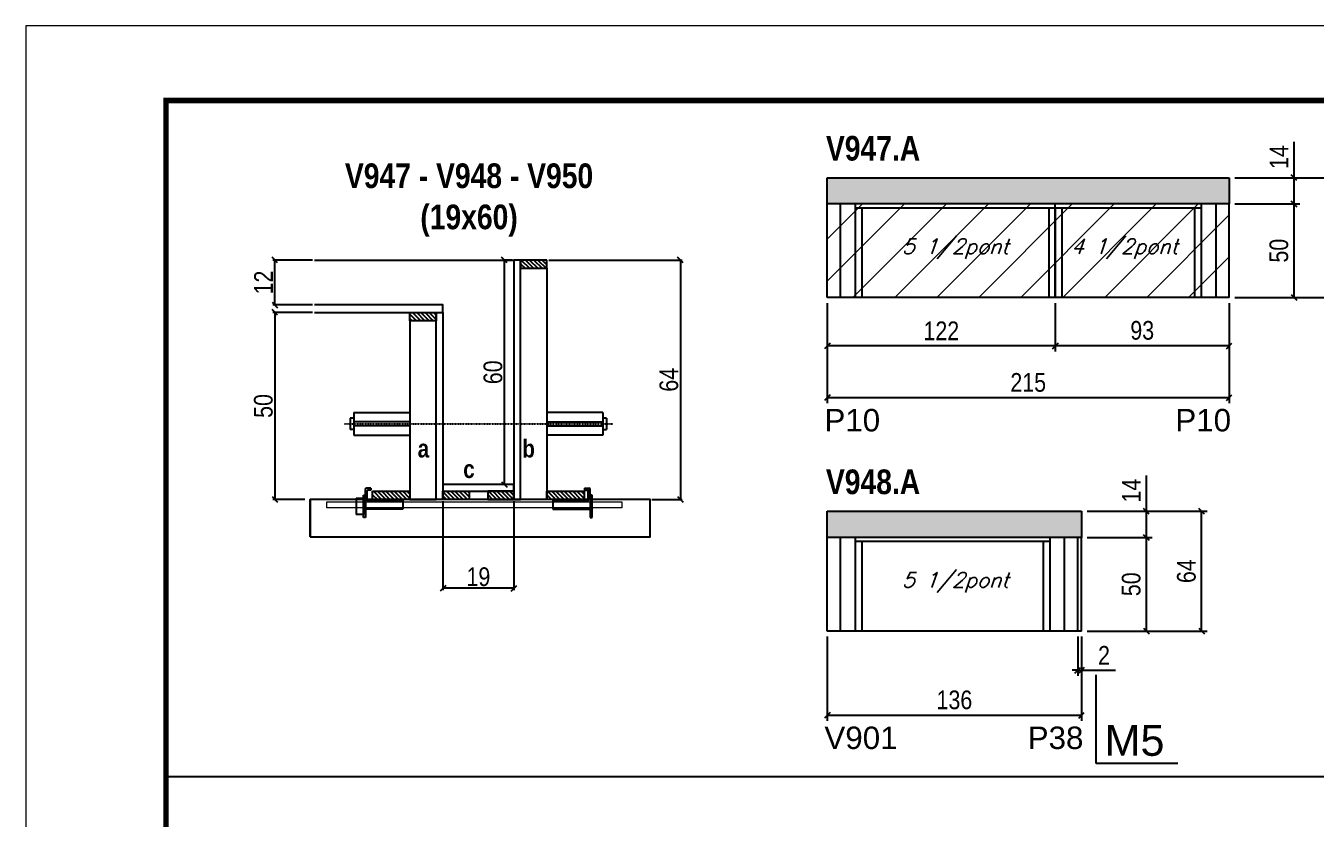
# Model space of a CAD drawing. Extents: x 3309 to 9563, y -2522 to 14608.
# Drawn here: x 4908 to 5598, y 7292 to 7716 of the extents above; entities that cross this region are included whole.
import ezdxf

# ---------------------------------------------------------------- set-up
doc = ezdxf.new("R2010")
doc.units = 0
doc.linetypes.add('DASHED', pattern=[0.75, 0.5, -0.25])
doc.linetypes.add('HIDDEN', pattern=[0.375, 0.25, -0.125])
for name, color, linetype in [('5', 5, 'Continuous'), ('barrote', 251, 'Continuous'), ('COTA', 241, 'Continuous'), ('detalhes', 4, 'Continuous'), ('NOMENCLATURA', 7, 'Continuous'), ('Painéis', 200, 'Continuous'), ('presilha', 1, 'Continuous'), ('SARR_2.2x10', 60, 'Continuous'), ('SARR_2.2x7', 40, 'Continuous'), ('SARR_3.5x7', 81, 'Continuous'), ('TENSOR', 3, 'Continuous'), ('texto', 7, 'Continuous')]:
    doc.layers.add(name, color=color, linetype=linetype)
for name, color, linetype, lineweight in [('CONCRETO', 251, 'Continuous', 25), ('Folhas', 255, 'Continuous', 9), ('Hachura', 251, 'Continuous', 9), ('SARRAFO DE PRESSAO', 251, 'DASHED', 9), ('SCO-___-LAJ', 2, 'Continuous', 0)]:
    doc.layers.add(name, color=color, linetype=linetype, lineweight=lineweight)
doc.styles.add('COTA TECNICA', font='techl___.ttf', dxfattribs={"height": 10})
doc.styles.add('COTA TECNICA 2X', font='techl___.ttf', dxfattribs={"height": 10})
doc.styles.add('Romans', font='romans.shx')
doc.styles.get("Standard").update_dxf_attribs({"font": 'arial.ttf'})
doc.styles.add('TECNICA', font='techb___.ttf', dxfattribs={"height": 10})
doc.dimstyles.new('PAINEL', dxfattribs={"dimtxt": 10, "dimasz": 3, "dimexe": 3, "dimexo": 3, "dimgap": 3, "dimtad": 1, "dimdec": 1, "dimzin": 12, "dimdsep": 46, "dimtxsty": 'COTA TECNICA', "dimblk1": 'OBLIQUE', "dimblk2": 'OBLIQUE', "dimsah": 1, "dimcen": 0.9, "dimclrd": 4, "dimclre": 4, "dimclrt": 240, "dimadec": 1, "dimazin": 3, "dimtfac": 1, "dimtdec": 1, "dimtmove": 0, "dimatfit": 3, "dimfxl": 1, "dimtolj": 1, "dimtzin": 12, "dimarcsym": 0})
doc.dimstyles.new('SECAO', dxfattribs={"dimscale": 0.333333, "dimtxt": 5, "dimasz": 9, "dimexe": 3, "dimexo": 3, "dimgap": 3, "dimtad": 1, "dimdec": 1, "dimlfac": 0.5, "dimzin": 12, "dimdsep": 46, "dimtxsty": 'COTA TECNICA 2X', "dimblk1": 'OBLIQUE', "dimblk2": 'OBLIQUE', "dimsah": 1, "dimcen": 0.9, "dimclrd": 4, "dimclre": 4, "dimclrt": 240, "dimadec": 1, "dimazin": 3, "dimtfac": 1, "dimtdec": 1, "dimtmove": 0, "dimatfit": 3, "dimfxl": 1, "dimtolj": 1, "dimtzin": 12, "dimarcsym": 0})
pattern_1 = [(135, (38366.551, -116049.0389), (-1.122532015, -1.122532015), [])]

# ---------------------------------------------------------------- blocks, each defined once
blk = doc.blocks.new('9999999999')
at = {"layer": 'Folhas'}
blk.add_lwpolyline([(98138.98, 34190.21), (99623.98, 34190.21), (99623.98, 35240.21), (98138.98, 35240.21)], close=True, dxfattribs=at)
at = {"layer": 'Folhas', "color": 30, "const_width": 3}
blk.add_lwpolyline([(98213.98, 34230.21), (99583.98, 34230.21), (99583.98, 35200.21), (98213.98, 35200.21)], close=True, dxfattribs=at)
blk = doc.blocks.new('_Oblique')
at = {"color": 0, "linetype": 'ByBlock', "lineweight": -2}
blk.add_line((-0.5, -0.5), (0.5, 0.5), dxfattribs=at)
blk = doc.blocks.new('*D2151')
at = {"layer": 'COTA', "color": 4, "lineweight": -2, "transparency": 16777216}
for p, q in [((5131.01, 7462.13), (5131.01, 7414.66)), ((5169.01, 7462.13), (5169.01, 7414.66)), ((5169.01, 7415.66), (5131.01, 7415.66))]:
    blk.add_line(p, q, dxfattribs=at)
at = {"layer": 'Defpoints', "color": 0, "transparency": 16777216}
for p in [(5131.01, 7463.13), (5169.01, 7463.13), (5131.01, 7415.66)]:
    blk.add_point(p, dxfattribs=at)
at = {"layer": 'COTA', "color": 4, "lineweight": -2, "transparency": 16777216, "xscale": 3, "yscale": 3, "zscale": 3, "rotation": 180}
blk.add_blockref('_Oblique', (5131.01, 7415.66), dxfattribs=at)
at = {"layer": 'COTA', "color": 4, "lineweight": -2, "transparency": 16777216, "xscale": 3, "yscale": 3, "zscale": 3}
blk.add_blockref('_Oblique', (5169.01, 7415.66), dxfattribs=at)
at = {"layer": 'COTA', "color": 240, "transparency": 16777216, "insert": (5150.01, 7421.75), "char_height": 10, "attachment_point": 5, "style": 'COTA TECNICA 2X'}
blk.add_mtext('\\A1;19', dxfattribs=at)
blk = doc.blocks.new('PRESILHA METÁLICA 1')
at = {"layer": 'presilha'}
for p, q in [((12, 21), (8.6, 21)), ((12, 21), (12, 19.5)), ((0, 13), (6, 13)), ((0, 13), (0, 0)), ((6, 15.5), (7.5, 15.5)), ((6, -2.5), (6, 15.5)), ((6, 13), (6, 0)), ((7.5, 10.6), (7.5, 19.9)), ((7.5, 15.5), (7.5, -2.5)), ((9, 11.6), (9, 18.9)), ((12, 19.5), (9.6, 19.5)), ((37.5, 11), (9.6, 11)), ((37.5, 11), (37.5, 4.1)), ((6, 0), (0, 0)), ((37.5, 4.1), (7.5, 4.1)), ((7.5, -2.5), (6, -2.5))]:
    blk.add_line(p, q, dxfattribs=at)
for centre, radius, start, end in [((8.6, 19.9), 1.14, 90, 180), ((9.6, 18.9), 0.57, 90, 180), ((9.6, 11.6), 0.57, 180, 270)]:
    blk.add_arc(centre, radius, start, end, dxfattribs=at)
blk = doc.blocks.new('PRESILHA METÁLICA 2')
at = {"layer": 'presilha'}
for p, q in [((-5.2, 23.5), (-5.2, 22)), ((-5.2, 23.5), (-1.9, 23.5)), ((-5.2, 22), (-2.8, 22)), ((-2.2, 14.1), (-2.2, 21.4)), ((-0.8, 14.6), (-0.8, 22.4)), ((-30.8, 13.5), (-30.8, 6.6)), ((-30.8, 13.5), (-2.8, 13.5)), ((0.8, 18), (-0.8, 18)), ((-0.8, 18), (-0.8, 0)), ((0.8, 0), (0.8, 18)), ((-30.8, 6.6), (-0.8, 6.6)), ((-0.8, 0), (0.8, 0))]:
    blk.add_line(p, q, dxfattribs=at)
for centre, radius, start, end in [((-2.8, 21.4), 0.57, 0, 90), ((-1.9, 22.4), 1.14, 0, 90), ((-2.8, 14.1), 0.57, 270, 0)]:
    blk.add_arc(centre, radius, start, end, dxfattribs=at)
blk = doc.blocks.new('*D2152')
at = {"layer": 'COTA', "color": 4, "lineweight": -2, "transparency": 16777216}
for p, q in [((5187.61, 7591.13), (5259.06, 7591.13)), ((5258.06, 7591.13), (5258.06, 7463.13)), ((5242.83, 7463.13), (5259.06, 7463.13))]:
    blk.add_line(p, q, dxfattribs=at)
at = {"layer": 'Defpoints', "color": 0, "transparency": 16777216}
for p in [(5186.61, 7591.13), (5241.83, 7463.13), (5258.06, 7463.13)]:
    blk.add_point(p, dxfattribs=at)
at = {"layer": 'COTA', "color": 4, "lineweight": -2, "transparency": 16777216, "xscale": 3, "yscale": 3, "zscale": 3}
for p, rotation in [((5258.06, 7591.13), 90), ((5258.06, 7463.13), 270)]:
    blk.add_blockref('_Oblique', p, dxfattribs=dict(at, rotation=rotation))
at = {"layer": 'COTA', "color": 240, "transparency": 16777216, "insert": (5251.96, 7527.13), "char_height": 10, "attachment_point": 5, "rotation": 90, "style": 'COTA TECNICA 2X'}
blk.add_mtext('\\A1;64', dxfattribs=at)
blk = doc.blocks.new('*D2153')
at = {"layer": 'COTA', "color": 4, "lineweight": -2, "transparency": 16777216}
for p, q in [((5061.31, 7563.13), (5040.09, 7563.13)), ((5041.09, 7563.13), (5041.09, 7463.13)), ((5057.2, 7463.13), (5040.09, 7463.13))]:
    blk.add_line(p, q, dxfattribs=at)
at = {"layer": 'Defpoints', "color": 0, "transparency": 16777216}
for p in [(5062.31, 7563.13), (5041.09, 7463.13), (5058.2, 7463.13)]:
    blk.add_point(p, dxfattribs=at)
at = {"layer": 'COTA', "color": 4, "lineweight": -2, "transparency": 16777216, "xscale": 3, "yscale": 3, "zscale": 3}
for p, rotation in [((5041.09, 7563.13), 90), ((5041.09, 7463.13), 270)]:
    blk.add_blockref('_Oblique', p, dxfattribs=dict(at, rotation=rotation))
at = {"layer": 'COTA', "color": 240, "transparency": 16777216, "insert": (5034.98, 7513.13), "char_height": 10, "attachment_point": 5, "rotation": 90, "style": 'COTA TECNICA 2X'}
blk.add_mtext('\\A1;50', dxfattribs=at)
blk = doc.blocks.new('*D2154')
at = {"layer": 'COTA', "color": 4, "lineweight": -2, "transparency": 16777216}
for p, q in [((5168.01, 7591.13), (5162.94, 7591.13)), ((5163.94, 7471.13), (5163.94, 7591.13)), ((5168.01, 7471.13), (5162.94, 7471.13))]:
    blk.add_line(p, q, dxfattribs=at)
at = {"layer": 'Defpoints', "color": 0, "transparency": 16777216}
for p in [(5163.94, 7591.13), (5169.01, 7591.13), (5169.01, 7471.13)]:
    blk.add_point(p, dxfattribs=at)
at = {"layer": 'COTA', "color": 4, "lineweight": -2, "transparency": 16777216, "xscale": 3, "yscale": 3, "zscale": 3}
for p, rotation in [((5163.94, 7591.13), 90), ((5163.94, 7471.13), 270)]:
    blk.add_blockref('_Oblique', p, dxfattribs=dict(at, rotation=rotation))
at = {"layer": 'COTA', "color": 240, "transparency": 16777216, "insert": (5157.84, 7531.13), "char_height": 10, "attachment_point": 5, "rotation": 90, "style": 'COTA TECNICA 2X'}
blk.add_mtext('\\A1;60', dxfattribs=at)
blk = doc.blocks.new('*D2155')
at = {"layer": 'COTA', "color": 4, "lineweight": -2, "transparency": 16777216}
for p, q in [((5061.31, 7591.13), (5040.09, 7591.13)), ((5041.09, 7567.13), (5041.09, 7591.13)), ((5061.31, 7567.13), (5040.09, 7567.13))]:
    blk.add_line(p, q, dxfattribs=at)
at = {"layer": 'Defpoints', "color": 0, "transparency": 16777216}
for p in [(5041.09, 7591.13), (5062.31, 7591.13), (5062.31, 7567.13)]:
    blk.add_point(p, dxfattribs=at)
at = {"layer": 'COTA', "color": 4, "lineweight": -2, "transparency": 16777216, "xscale": 3, "yscale": 3, "zscale": 3}
for p, rotation in [((5041.09, 7591.13), 90), ((5041.09, 7567.13), 270)]:
    blk.add_blockref('_Oblique', p, dxfattribs=dict(at, rotation=rotation))
at = {"layer": 'COTA', "color": 240, "transparency": 16777216, "insert": (5035.04, 7579.13), "char_height": 10, "attachment_point": 5, "rotation": 90, "style": 'COTA TECNICA 2X'}
blk.add_mtext('\\A1;12', dxfattribs=at)
blk = doc.blocks.new('*D2156')
at = {"layer": 'COTA', "color": 4, "linetype": 'ByBlock', "lineweight": -2, "transparency": 16777216}
for p, q in [((5458.67, 7568.17), (5458.67, 7542.25)), ((5551.67, 7568.17), (5551.67, 7542.25)), ((5551.67, 7545.25), (5458.67, 7545.25))]:
    blk.add_line(p, q, dxfattribs=at)
at = {"layer": 'Defpoints', "color": 0, "linetype": 'ByBlock', "transparency": 16777216}
for p in [(5458.67, 7571.17), (5551.67, 7571.17), (5458.67, 7545.25)]:
    blk.add_point(p, dxfattribs=at)
at = {"layer": 'COTA', "color": 4, "linetype": 'ByBlock', "lineweight": -2, "transparency": 16777216, "xscale": 3, "yscale": 3, "zscale": 3, "rotation": 180}
blk.add_blockref('_Oblique', (5458.67, 7545.25), dxfattribs=at)
at = {"layer": 'COTA', "color": 4, "linetype": 'ByBlock', "lineweight": -2, "transparency": 16777216, "xscale": 3, "yscale": 3, "zscale": 3}
blk.add_blockref('_Oblique', (5551.67, 7545.25), dxfattribs=at)
at = {"layer": 'COTA', "color": 240, "linetype": 'ByBlock', "transparency": 16777216, "insert": (5505.17, 7553.5), "char_height": 10, "attachment_point": 5, "style": 'COTA TECNICA'}
blk.add_mtext('\\A1;93', dxfattribs=at)
blk = doc.blocks.new('*D2157')
at = {"layer": 'COTA', "color": 4, "linetype": 'ByBlock', "lineweight": -2, "transparency": 16777216}
for p, q in [((5336.67, 7568.17), (5336.67, 7542.25)), ((5458.67, 7568.17), (5458.67, 7542.25)), ((5458.67, 7545.25), (5336.67, 7545.25))]:
    blk.add_line(p, q, dxfattribs=at)
at = {"layer": 'Defpoints', "color": 0, "linetype": 'ByBlock', "transparency": 16777216}
for p in [(5336.67, 7571.17), (5458.67, 7571.17), (5336.67, 7545.25)]:
    blk.add_point(p, dxfattribs=at)
at = {"layer": 'COTA', "color": 4, "linetype": 'ByBlock', "lineweight": -2, "transparency": 16777216, "xscale": 3, "yscale": 3, "zscale": 3, "rotation": 180}
blk.add_blockref('_Oblique', (5336.67, 7545.25), dxfattribs=at)
at = {"layer": 'COTA', "color": 4, "linetype": 'ByBlock', "lineweight": -2, "transparency": 16777216, "xscale": 3, "yscale": 3, "zscale": 3}
blk.add_blockref('_Oblique', (5458.67, 7545.25), dxfattribs=at)
at = {"layer": 'COTA', "color": 240, "linetype": 'ByBlock', "transparency": 16777216, "insert": (5397.67, 7553.31), "char_height": 10, "attachment_point": 5, "style": 'COTA TECNICA'}
blk.add_mtext('\\A1;122', dxfattribs=at)
blk = doc.blocks.new('*D2160')
at = {"layer": 'COTA', "color": 4, "linetype": 'ByBlock', "lineweight": -2, "transparency": 16777216}
for p, q in [((5336.67, 7568.17), (5336.67, 7514.54)), ((5551.67, 7568.17), (5551.67, 7514.54)), ((5551.67, 7517.54), (5336.67, 7517.54))]:
    blk.add_line(p, q, dxfattribs=at)
at = {"layer": 'Defpoints', "color": 0, "linetype": 'ByBlock', "transparency": 16777216}
for p in [(5336.67, 7571.17), (5551.67, 7571.17), (5336.67, 7517.54)]:
    blk.add_point(p, dxfattribs=at)
at = {"layer": 'COTA', "color": 4, "linetype": 'ByBlock', "lineweight": -2, "transparency": 16777216, "xscale": 3, "yscale": 3, "zscale": 3, "rotation": 180}
blk.add_blockref('_Oblique', (5336.67, 7517.54), dxfattribs=at)
at = {"layer": 'COTA', "color": 4, "linetype": 'ByBlock', "lineweight": -2, "transparency": 16777216, "xscale": 3, "yscale": 3, "zscale": 3}
blk.add_blockref('_Oblique', (5551.67, 7517.54), dxfattribs=at)
at = {"layer": 'COTA', "color": 240, "linetype": 'ByBlock', "transparency": 16777216, "insert": (5444.17, 7525.65), "char_height": 10, "attachment_point": 5, "style": 'COTA TECNICA'}
blk.add_mtext('\\A1;215', dxfattribs=at)
blk = doc.blocks.new('*D2161')
at = {"layer": 'COTA', "color": 4, "lineweight": -2, "transparency": 16777216}
for p, q in [((5554.67, 7621.17), (5589.42, 7621.17)), ((5586.42, 7571.17), (5586.42, 7621.17)), ((5554.67, 7571.17), (5589.42, 7571.17))]:
    blk.add_line(p, q, dxfattribs=at)
at = {"layer": 'Defpoints', "color": 0, "transparency": 16777216}
for p in [(5551.67, 7621.17), (5586.42, 7621.17), (5551.67, 7571.17)]:
    blk.add_point(p, dxfattribs=at)
at = {"layer": 'COTA', "color": 4, "lineweight": -2, "transparency": 16777216, "xscale": 3, "yscale": 3, "zscale": 3}
for p, rotation in [((5586.42, 7621.17), 90), ((5586.42, 7571.17), 270)]:
    blk.add_blockref('_Oblique', p, dxfattribs=dict(at, rotation=rotation))
at = {"layer": 'COTA', "color": 240, "transparency": 16777216, "insert": (5578.31, 7596.17), "char_height": 10, "attachment_point": 5, "rotation": 90, "style": 'COTA TECNICA'}
blk.add_mtext('\\A1;50', dxfattribs=at)
blk = doc.blocks.new('*D2162')
at = {"layer": 'COTA', "color": 4, "lineweight": -2, "transparency": 16777216}
for p, q in [((5586.42, 7635.17), (5586.42, 7654.29)), ((5554.67, 7635.17), (5589.42, 7635.17)), ((5586.42, 7621.17), (5586.42, 7635.17)), ((5554.67, 7621.17), (5589.42, 7621.17))]:
    blk.add_line(p, q, dxfattribs=at)
at = {"layer": 'Defpoints', "color": 0, "transparency": 16777216}
for p in [(5551.67, 7635.17), (5586.42, 7635.17), (5551.67, 7621.17)]:
    blk.add_point(p, dxfattribs=at)
at = {"layer": 'COTA', "color": 4, "lineweight": -2, "transparency": 16777216, "xscale": 3, "yscale": 3, "zscale": 3}
for p, rotation in [((5586.42, 7635.17), 90), ((5586.42, 7621.17), 270)]:
    blk.add_blockref('_Oblique', p, dxfattribs=dict(at, rotation=rotation))
at = {"layer": 'COTA', "color": 240, "transparency": 16777216, "insert": (5578.35, 7646.23), "char_height": 10, "attachment_point": 5, "rotation": 90, "style": 'COTA TECNICA'}
blk.add_mtext('\\A1;14', dxfattribs=at)
blk = doc.blocks.new('*D2163')
at = {"layer": 'COTA', "color": 4, "lineweight": -2, "transparency": 16777216}
for p, q in [((5554.67, 7635.17), (5618.92, 7635.17)), ((5615.92, 7571.17), (5615.92, 7635.17)), ((5554.67, 7571.17), (5618.92, 7571.17))]:
    blk.add_line(p, q, dxfattribs=at)
at = {"layer": 'Defpoints', "color": 0, "transparency": 16777216}
for p in [(5551.67, 7635.17), (5615.92, 7635.17), (5551.67, 7571.17)]:
    blk.add_point(p, dxfattribs=at)
at = {"layer": 'COTA', "color": 4, "lineweight": -2, "transparency": 16777216, "xscale": 3, "yscale": 3, "zscale": 3}
for p, rotation in [((5615.92, 7635.17), 90), ((5615.92, 7571.17), 270)]:
    blk.add_blockref('_Oblique', p, dxfattribs=dict(at, rotation=rotation))
at = {"layer": 'COTA', "color": 240, "transparency": 16777216, "insert": (5607.82, 7603.17), "char_height": 10, "attachment_point": 5, "rotation": 90, "style": 'COTA TECNICA'}
blk.add_mtext('\\A1;64', dxfattribs=at)
blk = doc.blocks.new('*D2166')
at = {"layer": 'COTA', "color": 4, "linetype": 'ByBlock', "lineweight": -2, "transparency": 16777216}
for p, q in [((5336.67, 7389.78), (5336.67, 7344.68)), ((5472.67, 7389.78), (5472.67, 7344.68)), ((5472.67, 7347.68), (5336.67, 7347.68))]:
    blk.add_line(p, q, dxfattribs=at)
at = {"layer": 'Defpoints', "color": 0, "linetype": 'ByBlock', "transparency": 16777216}
for p in [(5336.67, 7392.78), (5472.67, 7392.78), (5336.67, 7347.68)]:
    blk.add_point(p, dxfattribs=at)
at = {"layer": 'COTA', "color": 4, "linetype": 'ByBlock', "lineweight": -2, "transparency": 16777216, "xscale": 3, "yscale": 3, "zscale": 3, "rotation": 180}
blk.add_blockref('_Oblique', (5336.67, 7347.68), dxfattribs=at)
at = {"layer": 'COTA', "color": 4, "linetype": 'ByBlock', "lineweight": -2, "transparency": 16777216, "xscale": 3, "yscale": 3, "zscale": 3}
blk.add_blockref('_Oblique', (5472.67, 7347.68), dxfattribs=at)
at = {"layer": 'COTA', "color": 240, "linetype": 'ByBlock', "transparency": 16777216, "insert": (5404.67, 7355.9), "char_height": 10, "attachment_point": 5, "style": 'COTA TECNICA'}
blk.add_mtext('\\A1;136', dxfattribs=at)
blk = doc.blocks.new('*D2167')
at = {"layer": 'COTA', "color": 4, "lineweight": -2, "transparency": 16777216}
for p, q in [((5475.67, 7442.78), (5510.42, 7442.78)), ((5507.42, 7392.78), (5507.42, 7442.78)), ((5475.67, 7392.78), (5510.42, 7392.78))]:
    blk.add_line(p, q, dxfattribs=at)
at = {"layer": 'Defpoints', "color": 0, "transparency": 16777216}
for p in [(5472.67, 7442.78), (5507.42, 7442.78), (5472.67, 7392.78)]:
    blk.add_point(p, dxfattribs=at)
at = {"layer": 'COTA', "color": 4, "lineweight": -2, "transparency": 16777216, "xscale": 3, "yscale": 3, "zscale": 3}
for p, rotation in [((5507.42, 7442.78), 90), ((5507.42, 7392.78), 270)]:
    blk.add_blockref('_Oblique', p, dxfattribs=dict(at, rotation=rotation))
at = {"layer": 'COTA', "color": 240, "transparency": 16777216, "insert": (5499.31, 7417.78), "char_height": 10, "attachment_point": 5, "rotation": 90, "style": 'COTA TECNICA'}
blk.add_mtext('\\A1;50', dxfattribs=at)
blk = doc.blocks.new('*D2168')
at = {"layer": 'COTA', "color": 4, "lineweight": -2, "transparency": 16777216}
for p, q in [((5507.42, 7456.78), (5507.42, 7475.9)), ((5475.67, 7456.78), (5510.42, 7456.78)), ((5507.42, 7442.78), (5507.42, 7456.78)), ((5475.67, 7442.78), (5510.42, 7442.78))]:
    blk.add_line(p, q, dxfattribs=at)
at = {"layer": 'Defpoints', "color": 0, "transparency": 16777216}
for p in [(5472.67, 7456.78), (5507.42, 7456.78), (5472.67, 7442.78)]:
    blk.add_point(p, dxfattribs=at)
at = {"layer": 'COTA', "color": 4, "lineweight": -2, "transparency": 16777216, "xscale": 3, "yscale": 3, "zscale": 3}
for p, rotation in [((5507.42, 7456.78), 90), ((5507.42, 7442.78), 270)]:
    blk.add_blockref('_Oblique', p, dxfattribs=dict(at, rotation=rotation))
at = {"layer": 'COTA', "color": 240, "transparency": 16777216, "insert": (5499.35, 7467.84), "char_height": 10, "attachment_point": 5, "rotation": 90, "style": 'COTA TECNICA'}
blk.add_mtext('\\A1;14', dxfattribs=at)
blk = doc.blocks.new('*D2169')
at = {"layer": 'COTA', "color": 4, "lineweight": -2, "transparency": 16777216}
for p, q in [((5475.67, 7456.78), (5539.92, 7456.78)), ((5536.92, 7392.78), (5536.92, 7456.78)), ((5475.67, 7392.78), (5539.92, 7392.78))]:
    blk.add_line(p, q, dxfattribs=at)
at = {"layer": 'Defpoints', "color": 0, "transparency": 16777216}
for p in [(5472.67, 7456.78), (5536.92, 7456.78), (5472.67, 7392.78)]:
    blk.add_point(p, dxfattribs=at)
at = {"layer": 'COTA', "color": 4, "lineweight": -2, "transparency": 16777216, "xscale": 3, "yscale": 3, "zscale": 3}
for p, rotation in [((5536.92, 7456.78), 90), ((5536.92, 7392.78), 270)]:
    blk.add_blockref('_Oblique', p, dxfattribs=dict(at, rotation=rotation))
at = {"layer": 'COTA', "color": 240, "transparency": 16777216, "insert": (5528.82, 7424.78), "char_height": 10, "attachment_point": 5, "rotation": 90, "style": 'COTA TECNICA'}
blk.add_mtext('\\A1;64', dxfattribs=at)
blk = doc.blocks.new('*D2170')
at = {"layer": 'COTA', "color": 4, "lineweight": -2, "transparency": 16777216}
for p, q in [((5470.67, 7389.78), (5470.67, 7368.78)), ((5472.67, 7389.78), (5472.67, 7368.78)), ((5470.67, 7371.78), (5467.67, 7371.78)), ((5470.67, 7371.78), (5472.67, 7371.78)), ((5472.67, 7371.78), (5490.78, 7371.78))]:
    blk.add_line(p, q, dxfattribs=at)
at = {"layer": 'Defpoints', "color": 0, "transparency": 16777216}
for p in [(5470.67, 7392.78, 0), (5472.67, 7392.78, 0), (5472.67, 7371.78)]:
    blk.add_point(p, dxfattribs=at)
at = {"layer": 'COTA', "color": 4, "lineweight": -2, "transparency": 16777216, "xscale": 3, "yscale": 3, "zscale": 3}
blk.add_blockref('_Oblique', (5470.67, 7371.78), dxfattribs=at)
at = {"layer": 'COTA', "color": 4, "lineweight": -2, "transparency": 16777216, "xscale": 3, "yscale": 3, "zscale": 3, "rotation": 180}
blk.add_blockref('_Oblique', (5472.67, 7371.78), dxfattribs=at)
at = {"layer": 'COTA', "color": 240, "transparency": 16777216, "insert": (5484.72, 7379.78), "char_height": 10, "attachment_point": 5, "style": 'COTA TECNICA'}
blk.add_mtext('\\A1;2', dxfattribs=at)

msp = doc.modelspace()

# ---------------------------------------------------------------- hatches: boundary and pattern name
at = {"layer": 'COTA'}
h = msp.add_hatch(dxfattribs=at)
h.set_pattern_fill('AR-CONC', color=256, scale=0.03)
h.set_pattern_definition([(50, (248.8246, -862.4857), (5.46554, -0.4781726), [0.5715, -6.2865]), (355, (248.8246, -862.4857), (-1.0573026, 5.7317054), [0.4572, -5.0292175]), (100.451445, (249.28, -862.5255), (4.4082374, 5.2535326), [0.4857003, -5.3427073]), (46.1842, (248.8246, -860.962), (8.132371, -1.26127), [0.85725, -9.42975]), (96.63556, (249.502, -861.067), (7.122124, 7.422784), [0.728551, -8.014068]), (351.18415, (248.8246, -860.962), (7.122124, 7.422784), [0.685799, -7.543792]), (21, (249.5866, -861.3427), (4.5484317, -3.067956), [0.5715, -6.2865]), (326, (249.5866, -861.3427), (1.854061, 5.525639), [0.4572, -5.0292]), (71.451445, (249.9656, -861.5983), (6.4024926, 2.457683), [0.4857003, -5.342698]), (37.5, (248.8246, -862.4857), (0.0926581, 2.53665117), [0, -4.96824, 0, -5.1054, 0, -5.04825]), (7.5, (248.8246, -862.4857), (2.0045899, 3.00541724), [0, -2.91084, 0, -4.85394, 0, -1.92405]), (327.5, (247.1253, -862.4857), (4.06771786, -0.1718623), [0, -1.905, 0, -5.9436, 0, -7.8867]), (317.5, (246.3633, -862.4857), (4.4438754, 0.7627947), [0, -2.4765, 0, -3.94716, 0, -5.6007])])
h.paths.add_polyline_path([(5336.67, 7635.17), (5336.67, 7621.17), (5551.67, 7621.17), (5551.67, 7635.17)])
h = msp.add_hatch(dxfattribs=at)
h.set_pattern_fill('AR-CONC', color=256, scale=0.03)
h.set_pattern_definition([(50, (248.8246, -1040.876), (5.46554, -0.4781726), [0.5715, -6.2865]), (355, (248.8246, -1040.876), (-1.0573026, 5.7317054), [0.4572, -5.0292175]), (100.451445, (249.28, -1040.9157), (4.4082374, 5.2535326), [0.4857003, -5.3427073]), (46.1842, (248.8246, -1039.352), (8.132371, -1.26127), [0.85725, -9.42975]), (96.63556, (249.502, -1039.457), (7.122124, 7.422784), [0.728551, -8.014068]), (351.18415, (248.8246, -1039.352), (7.122124, 7.422784), [0.685799, -7.543792]), (21, (249.5866, -1039.733), (4.5484317, -3.067956), [0.5715, -6.2865]), (326, (249.5866, -1039.733), (1.854061, 5.525639), [0.4572, -5.0292]), (71.451445, (249.9656, -1039.9885), (6.4024926, 2.457683), [0.4857003, -5.342698]), (37.5, (248.8246, -1040.8758), (0.0926581, 2.53665117), [0, -4.96824, 0, -5.1054, 0, -5.04825]), (7.5, (248.8246, -1040.8758), (2.0045899, 3.00541724), [0, -2.91084, 0, -4.85394, 0, -1.92405]), (327.5, (247.1253, -1040.8758), (4.06771786, -0.1718623), [0, -1.905, 0, -5.9436, 0, -7.8867]), (317.5, (246.3633, -1040.876), (4.4438754, 0.7627947), [0, -2.4765, 0, -3.94716, 0, -5.6007])])
h.paths.add_polyline_path([(5336.67, 7456.78), (5336.67, 7442.78), (5472.67, 7442.78), (5472.67, 7456.78)])
at = {"layer": 'Hachura', "linetype": 'ByBlock'}
h = msp.add_hatch(dxfattribs=at)
h.set_pattern_fill('ANSI31', color=256, scale=5)
h.set_pattern_definition([(45, (1523.06, 466.035), (-11.22532, 11.22532), [])])
h.paths.add_polyline_path([(5458.67, 7621.17), (5336.67, 7621.17), (5336.67, 7571.17), (5458.67, 7571.17)])
h.paths.add_polyline_path([(5458.67, 7621.17), (5458.67, 7571.17), (5551.67, 7571.17), (5551.67, 7621.17)])
at = {"layer": 'SARR_2.2x10'}
h = msp.add_hatch(dxfattribs=at)
h.set_pattern_fill('ANSI31', color=256, scale=0.5, angle=90)
h.set_pattern_definition([(135, (38286.951, -116049.0389), (-1.122532015, -1.122532015), [])])
h.paths.add_polyline_path([(5093.41, 7467.53), (5093.41, 7463.13), (5113.41, 7463.13), (5113.41, 7467.53)])
h = msp.add_hatch(dxfattribs=at)
h.set_pattern_fill('ANSI31', color=256, scale=0.5, angle=90)
h.set_pattern_definition([(135, (38380.151, -116049.0389), (-1.122532015, -1.122532015), [])])
h.paths.add_polyline_path([(5186.61, 7467.53), (5186.61, 7463.13), (5206.61, 7463.13), (5206.61, 7467.53)])
at = {"layer": 'SARR_2.2x7'}
h = msp.add_hatch(dxfattribs=at)
h.set_pattern_fill('ANSI31', color=256, scale=0.5, angle=90)
h.set_pattern_definition([(135, (38300.951, -115925.4389), (-1.122532015, -1.122532015), [])])
h.paths.add_polyline_path([(5172.61, 7591.13), (5172.61, 7586.73), (5186.61, 7586.73), (5186.61, 7591.13)])
h = msp.add_hatch(dxfattribs=at)
h.set_pattern_fill('ANSI31', color=256, scale=0.5, angle=90)
h.set_pattern_definition([(135, (38280.951, -115953.4389), (-1.122532015, -1.122532015), [])])
h.paths.add_polyline_path([(5127.41, 7563.13), (5127.41, 7558.73), (5113.41, 7558.73), (5113.41, 7563.13)])
h = msp.add_hatch(dxfattribs=at)
h.set_pattern_fill('ANSI31', color=256, scale=0.5, angle=90)
h.set_pattern_definition(pattern_1)
h.paths.add_polyline_path([(5145.01, 7463.13), (5145.01, 7467.53), (5131.01, 7467.53), (5131.01, 7463.13)])
h = msp.add_hatch(dxfattribs=at)
h.set_pattern_fill('ANSI31', color=256, scale=0.5, angle=90)
h.set_pattern_definition(pattern_1)
h.paths.add_polyline_path([(5155.01, 7467.53), (5155.01, 7463.13), (5169.01, 7463.13), (5169.01, 7467.53)])

# ---------------------------------------------------------------- linework, layer by layer
at = {"ltscale": 3}
for p, q in [((5081.41, 7506.58), (5081.41, 7500.58)), ((5083.41, 7506.58), (5081.41, 7506.58)), ((5083.41, 7509.58), (5083.41, 7497.58)), ((5083.41, 7509.58), (5113.41, 7509.58)), ((5113.41, 7504.58), (5083.41, 7504.58)), ((5216.61, 7509.58), (5186.61, 7509.58)), ((5186.61, 7504.58), (5216.61, 7504.58)), ((5216.61, 7509.58), (5216.61, 7497.58)), ((5218.61, 7506.58), (5216.61, 7506.58)), ((5218.61, 7506.58), (5218.61, 7500.58)), ((5083.41, 7500.58), (5081.41, 7500.58)), ((5113.41, 7502.58), (5083.41, 7502.58)), ((5083.41, 7497.58), (5113.41, 7497.58)), ((5186.61, 7502.58), (5216.61, 7502.58)), ((5216.61, 7497.58), (5186.61, 7497.58)), ((5216.61, 7500.58), (5218.61, 7500.58))]:
    msp.add_line(p, q, dxfattribs=at)
at = {"layer": 'barrote'}
msp.add_lwpolyline([(5059.96, 7443.13), (5241.87, 7443.13), (5241.87, 7463.13), (5059.96, 7463.13)], close=True, dxfattribs=at)
at = {"layer": 'CONCRETO', "linetype": 'Continuous'}
msp.add_line((5062.31, 7591.13), (5169.01, 7591.13), dxfattribs=at)
at = {"layer": 'COTA'}
for p, q in [((5336.67, 7621.17, 0), (5336.67, 7635.17, 0)), ((5336.67, 7635.17, 0), (5551.67, 7635.17, 0)), ((5551.67, 7635.17, 0), (5551.67, 7621.17, 0)), ((5336.67, 7442.78, 0), (5336.67, 7456.78, 0)), ((5336.67, 7456.78, 0), (5472.67, 7456.78, 0)), ((5472.67, 7456.78, 0), (5472.67, 7442.78, 0)), ((4982.87, 7315.04), (6352.87, 7315.04))]:
    msp.add_line(p, q, dxfattribs=at)
at = {"layer": 'detalhes', "color": 250}
msp.add_line((5059.96, 7443.13), (5059.96, 7463.13), dxfattribs=at)
at = {"layer": 'NOMENCLATURA', "linetype": 'Continuous'}
for p, q in [((5480.58, 7321.85), (5480.58, 7369.27)), ((5524.28, 7321.85), (5480.58, 7321.85))]:
    msp.add_line(p, q, dxfattribs=at)
at = {"layer": 'Painéis', "linetype": 'ByBlock'}
for p, q in [((5551.67, 7621.17, 0), (5336.67, 7621.17, 0)), ((5336.67, 7571.17, 0), (5336.67, 7621.17, 0)), ((5458.67, 7571.17, 0), (5458.67, 7621.17, 0)), ((5551.67, 7571.17, 0), (5551.67, 7621.17, 0)), ((5551.67, 7571.17, 0), (5336.67, 7571.17, 0)), ((5472.67, 7442.78, 0), (5336.67, 7442.78, 0)), ((5336.67, 7392.78, 0), (5336.67, 7442.78, 0)), ((5470.67, 7392.78, 0), (5470.67, 7442.78, 0)), ((5472.67, 7392.78, 0), (5472.67, 7442.78, 0)), ((5472.67, 7392.78, 0), (5336.67, 7392.78, 0))]:
    msp.add_line(p, q, dxfattribs=at)
at = {"layer": 'Painéis', "linetype": 'Continuous'}
for points in [[(5172.61, 7463.13), (5172.61, 7591.13), (5169.01, 7591.13), (5169.01, 7463.13)], [(5127.41, 7463.13), (5127.41, 7563.13), (5131.01, 7563.13), (5131.01, 7463.13)], [(5169.01, 7471.13), (5131.01, 7471.13), (5131.01, 7467.53), (5169.01, 7467.53)]]:
    msp.add_lwpolyline(points, close=True, dxfattribs=at)
at = {"layer": 'Painéis', "linetype": 'Continuous', "elevation": 0}
msp.add_lwpolyline([(5062.31, 7563.13), (5131.01, 7563.13), (5131.01, 7567.13), (5062.31, 7567.13)], dxfattribs=at)
at = {"layer": 'SARR_2.2x10'}
for points in [[(5093.41, 7467.53), (5113.41, 7467.53), (5113.41, 7463.13), (5093.41, 7463.13)], [(5186.61, 7467.53), (5206.61, 7467.53), (5206.61, 7463.13), (5186.61, 7463.13)]]:
    msp.add_lwpolyline(points, close=True, dxfattribs=at)
at = {"layer": 'SARR_2.2x7', "linetype": 'Continuous'}
for p, q in [((5343.67, 7571.17, 0), (5343.67, 7621.17, 0)), ((5458.67, 7618.97, 0), (5351.67, 7618.97, 0)), ((5536.67, 7618.97, 0), (5458.67, 7618.97, 0)), ((5544.67, 7571.17, 0), (5544.67, 7621.17, 0)), ((5343.67, 7392.78, 0), (5343.67, 7442.78, 0)), ((5463.67, 7392.78, 0), (5463.67, 7442.78, 0)), ((5455.67, 7440.58, 0), (5351.67, 7440.58, 0))]:
    msp.add_line(p, q, dxfattribs=at)
at = {"layer": 'SARR_2.2x7', "elevation": 0}
for points in [[(5186.61, 7591.13), (5172.61, 7591.13), (5172.61, 7586.73), (5186.61, 7586.73)], [(5113.41, 7563.13), (5127.41, 7563.13), (5127.41, 7558.73), (5113.41, 7558.73)]]:
    msp.add_lwpolyline(points, close=True, dxfattribs=at)
at = {"layer": 'SARR_2.2x7'}
for points in [[(5131.01, 7467.53), (5145.01, 7467.53), (5145.01, 7463.13), (5131.01, 7463.13)], [(5169.01, 7467.53), (5155.01, 7467.53), (5155.01, 7463.13), (5169.01, 7463.13)]]:
    msp.add_lwpolyline(points, close=True, dxfattribs=at)
at = {"layer": 'SARR_3.5x7'}
for p, q in [((5351.67, 7621.17, 0), (5351.67, 7571.17, 0)), ((5355.17, 7618.97, 0), (5355.17, 7571.17, 0)), ((5455.17, 7618.97, 0), (5455.17, 7571.17, 0)), ((5458.67, 7618.97, 0), (5458.67, 7571.17, 0)), ((5462.17, 7618.97, 0), (5462.17, 7571.17, 0)), ((5533.17, 7618.97, 0), (5533.17, 7571.17, 0)), ((5536.67, 7621.17, 0), (5536.67, 7571.17, 0)), ((5351.67, 7442.78, 0), (5351.67, 7392.78, 0)), ((5455.67, 7442.78, 0), (5455.67, 7392.78, 0)), ((5355.17, 7440.58, 0), (5355.17, 7392.78, 0)), ((5452.17, 7440.58, 0), (5452.17, 7392.78, 0))]:
    msp.add_line(p, q, dxfattribs=at)
for points in [[(5172.61, 7586.73), (5186.61, 7586.73), (5186.61, 7463.13), (5172.61, 7463.13)], [(5127.41, 7558.73), (5113.41, 7558.73), (5113.41, 7463.13), (5127.41, 7463.13)]]:
    msp.add_lwpolyline(points, close=True, dxfattribs=at)
at = {"layer": 'SCO-___-LAJ', "color": 1}
msp.add_lwpolyline([(5068.96, 7461.8), (5226.79, 7461.8), (5226.79, 7458.6), (5068.96, 7458.6)], close=True, dxfattribs=at)
at = {"layer": 'TENSOR', "linetype": 'HIDDEN', "ltscale": 0.5}
msp.add_line((5078.41, 7503.58), (5221.92, 7503.58), dxfattribs=at)

# ---------------------------------------------------------------- block references
at = {"layer": 'presilha', "xscale": 0.6666666666666666, "yscale": 0.6666666666666666, "zscale": 0.6666666666666666}
for name, p in [('PRESILHA METÁLICA 1', (5084.54, 7455.16)), ('PRESILHA METÁLICA 2', (5210.29, 7453.5))]:
    msp.add_blockref(name, p, dxfattribs=at)
at = {"layer": 'SARRAFO DE PRESSAO', "color": 6, "linetype": 'ByBlock'}
msp.add_blockref('9999999999', (-93231.11, -27523.8), dxfattribs=at)

# ---------------------------------------------------------------- texts
at = {"layer": '5', "linetype": 'Continuous'}
for s, rotation, p in [('P10', 359.99996, (5335.13, 7499.53, 0)), ('P10', 0.00004, (5522.88, 7499.53, 0)), ('V901', 359.99996, (5335.13, 7329.67, 0)), ('P38', 0.00004, (5443.88, 7329.67, 0))]:
    msp.add_text(s, height=12, rotation=rotation, dxfattribs=at).set_placement(p)
at = {"layer": 'detalhes', "style": 'TECNICA'}
for s, p in [('a', (5117.54, 7485.57)), ('b', (5173.51, 7485.56)), ('c', (5141.9, 7474.6))]:
    msp.add_text(s, height=9.6, dxfattribs=at).set_placement(p)
at = {"layer": 'NOMENCLATURA', "style": 'TECNICA'}
for s, p in [('V947.A', (5335.95, 7644.35, 0)), ('V948.A', (5335.95, 7465.96, 0))]:
    msp.add_text(s, height=13.2, dxfattribs=at).set_placement(p)
at = {"layer": 'NOMENCLATURA', "linetype": 'Continuous'}
msp.add_text('M5', height=16.5, dxfattribs=at).set_placement((5485.04, 7326.04))
at = {"layer": 'NOMENCLATURA', "insert": (5145.01, 7642.83), "char_height": 13.2, "attachment_point": 2, "style": 'TECNICA'}
msp.add_mtext_dynamic_manual_height_columns('V947 - V948 - V950\\P(19x60)', width=300.2766, gutter_width=1, heights=[0], dxfattribs=at)
at = {"layer": 'texto', "color": 2, "char_height": 8, "attachment_point": 5, "style": 'Romans'}
for s, insert in [('{\\Q19;\\C256;5 1/2pont}', (5405.17, 7597.17, 0)), ('{\\Q19;\\C256;4 1/2pont}', (5495.67, 7597.17, 0)), ('{\\Q19;\\C256;5 1/2pont}', (5405.17, 7418.78, 0))]:
    msp.add_mtext(s, dxfattribs=dict(at, insert=insert))

# ---------------------------------------------------------------- dimensions: what is measured, and where the dimension line sits
at = {"layer": 'COTA'}
for base, p1, p2, dimstyle, picture, middle in [((5586.42, 7635.17, 0), (5551.67, 7621.17, 0), (5551.67, 7635.17, 0), 'PAINEL', '*D2162', (5578.35, 7646.23, 0)), ((5615.92, 7635.17, 0), (5551.67, 7571.17, 0), (5551.67, 7635.17, 0), 'PAINEL', '*D2163', (5607.82, 7603.17, 0)), ((5586.42, 7621.17, 0), (5551.67, 7571.17, 0), (5551.67, 7621.17, 0), 'PAINEL', '*D2161', (5578.31, 7596.17, 0)), ((5041.09, 7591.13), (5062.31, 7567.13), (5062.31, 7591.13), 'SECAO', '*D2155', (5035.04, 7579.13)), ((5163.94, 7591.13), (5169.01, 7471.13), (5169.01, 7591.13), 'SECAO', '*D2154', (5157.84, 7531.13)), ((5258.06, 7463.13, 0), (5186.61, 7591.13), (5241.83, 7463.13, 0), 'SECAO', '*D2152', (5251.96, 7527.13, 0)), ((5041.09, 7463.13, 0), (5062.31, 7563.13), (5058.2, 7463.13, 0), 'SECAO', '*D2153', (5034.98, 7513.13, 0)), ((5507.42, 7456.78, 0), (5472.67, 7442.78, 0), (5472.67, 7456.78, 0), 'PAINEL', '*D2168', (5499.35, 7467.84, 0)), ((5536.92, 7456.78, 0), (5472.67, 7392.78, 0), (5472.67, 7456.78, 0), 'PAINEL', '*D2169', (5528.82, 7424.78, 0)), ((5507.42, 7442.78, 0), (5472.67, 7392.78, 0), (5472.67, 7442.78, 0), 'PAINEL', '*D2167', (5499.31, 7417.78, 0))]:
    dim = msp.add_linear_dim(base=base, p1=p1, p2=p2, angle=90, dimstyle=dimstyle, dxfattribs=at)
    dim.commit()
    dim.dimension.update_dxf_attribs({"geometry": picture, "text_midpoint": middle})
at = {"layer": 'COTA', "linetype": 'ByBlock'}
dim = msp.add_linear_dim(base=(5336.67, 7545.25, 0), p1=(5458.67, 7571.17, 0), p2=(5336.67, 7571.17, 0), angle=180, dimstyle='PAINEL', override={"dimtmove": 1}, dxfattribs=at)
dim.commit()
dim.dimension.update_dxf_attribs({"geometry": '*D2157', "text_midpoint": (5397.67, 7553.31, 0)})
for base, p1, p2, picture, middle in [((5336.67, 7517.54, 0), (5551.67, 7571.17, 0), (5336.67, 7571.17, 0), '*D2160', (5444.17, 7525.65, 0)), ((5458.67, 7545.25, 0), (5551.67, 7571.17, 0), (5458.67, 7571.17, 0), '*D2156', (5505.17, 7553.5, 0)), ((5336.67, 7347.68, 0), (5472.67, 7392.78, 0), (5336.67, 7392.78, 0), '*D2166', (5404.67, 7355.9, 0))]:
    dim = msp.add_linear_dim(base=base, p1=p1, p2=p2, angle=180, dimstyle='PAINEL', dxfattribs=at)
    dim.commit()
    dim.dimension.update_dxf_attribs({"geometry": picture, "text_midpoint": middle})
at = {"layer": 'COTA'}
dim = msp.add_linear_dim(base=(5131.01, 7415.66), p1=(5169.01, 7463.13), p2=(5131.01, 7463.13), angle=180, dimstyle='SECAO', dxfattribs=at)
dim.commit()
dim.dimension.update_dxf_attribs({"geometry": '*D2151', "text_midpoint": (5150.01, 7415.66), "dimtype": 160})
dim = msp.add_linear_dim(base=(5472.67, 7371.78), p1=(5470.67, 7392.78, 0), p2=(5472.67, 7392.78, 0), dimstyle='PAINEL', dxfattribs=at)
dim.commit()
dim.dimension.update_dxf_attribs({"geometry": '*D2170', "text_midpoint": (5484.72, 7379.78)})

doc.saveas('drawing.dxf')
